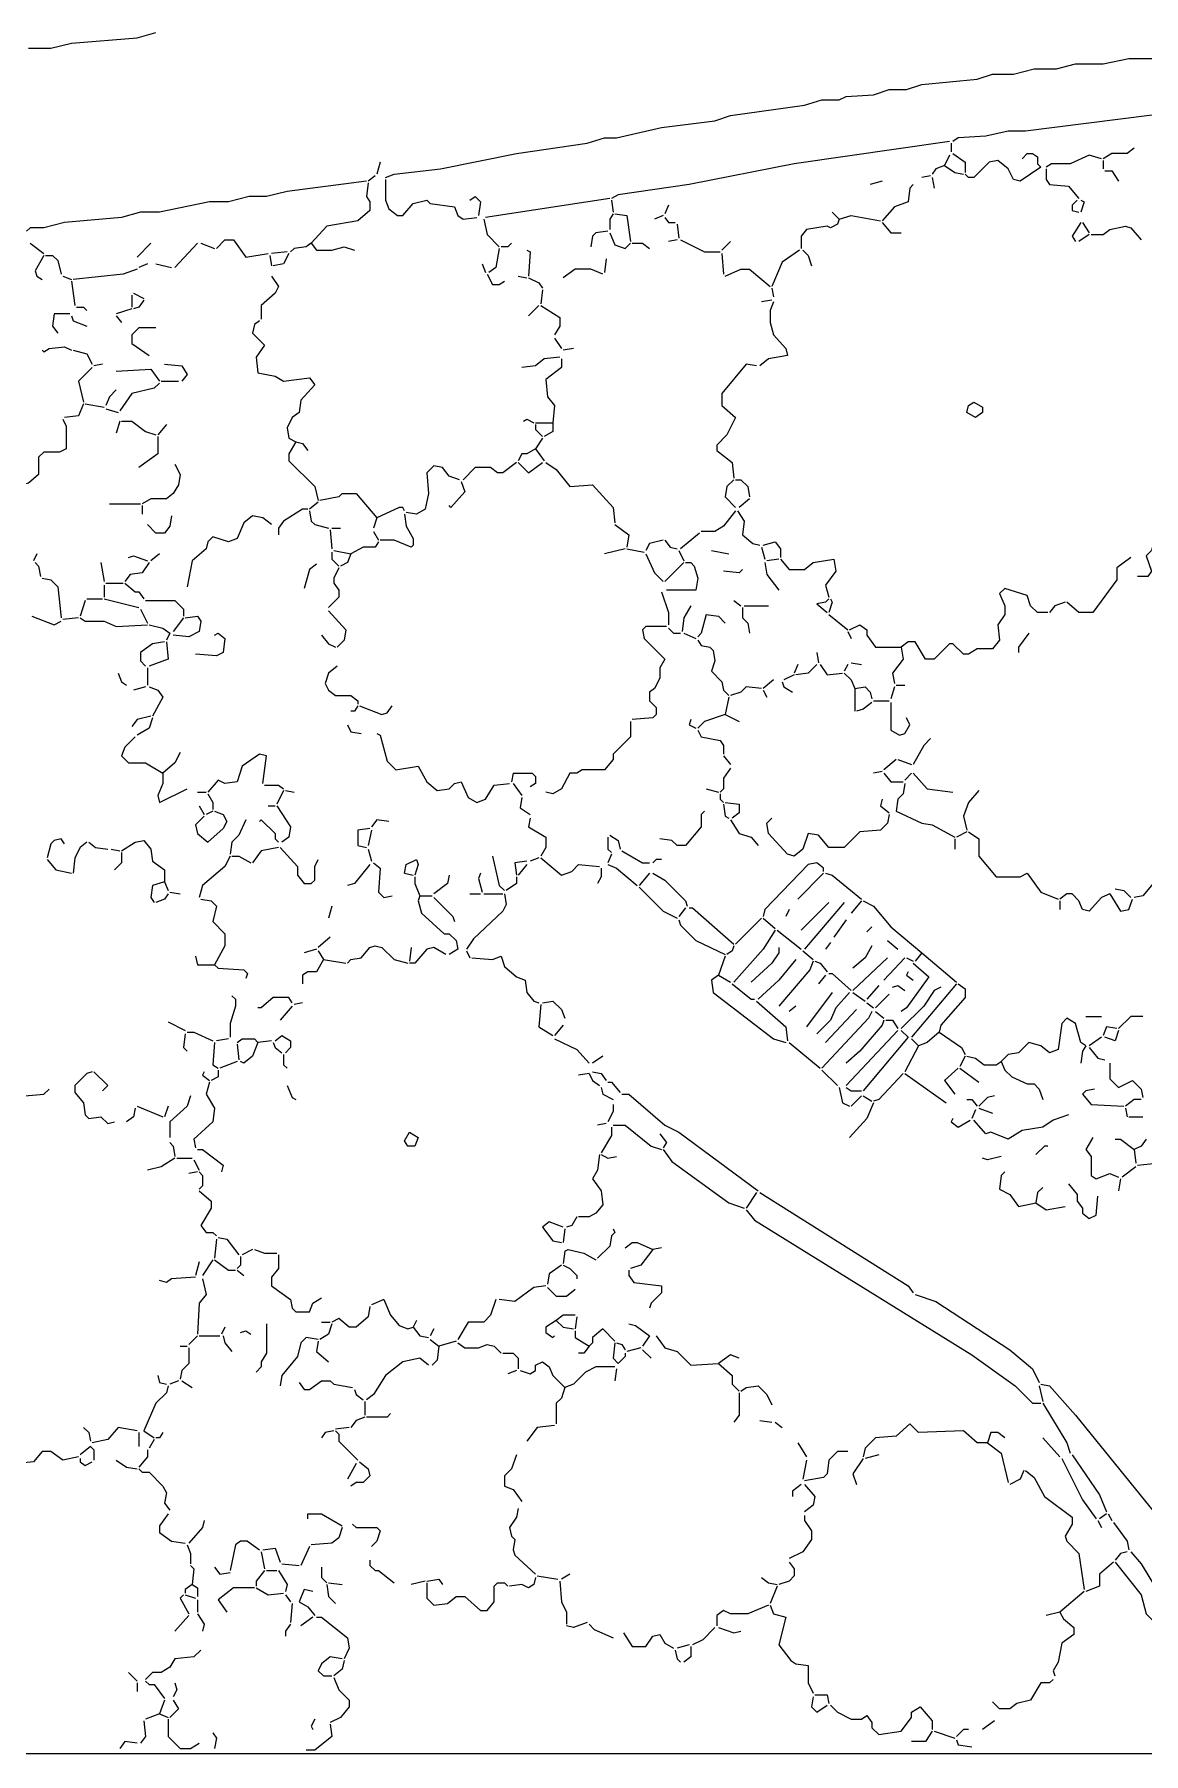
# Model space of a CAD drawing. Header units: millimetres. Extents: x 0 to 150953, y 0 to 85148.
# Drawn here: x 95980 to 115354, y 0 to 30010 of the extents above; entities that cross this region are included whole.
import ezdxf

# ---------------------------------------------------------------- set-up
doc = ezdxf.new("R2010")
doc.units = ezdxf.units.MM
doc.layers.add('ANNOTATION', color=3, linetype='Continuous')
doc.layers.add('LINEWORK', color=7, linetype='Continuous')

msp = doc.modelspace()

# ---------------------------------------------------------------- linework, layer by layer
at = {"layer": 'ANNOTATION'}
msp.add_lwpolyline([(0, 0), (150953, 0), (150953, 85148), (0, 85148)], close=True, dxfattribs=at)
at = {"layer": 'LINEWORK'}
for points in [[(95875, 29769), (96266, 29769), (96628, 29859), (97773, 29949), (98104, 30040)], [(102111, 27509), (102262, 27569), (103076, 27660), (104401, 27931), (105637, 28112), (105938, 28202), (106149, 28202), (106932, 28383), (107866, 28503), (108138, 28594), (109433, 28774), (109734, 28865), (110036, 28865), (110156, 28925), (110638, 28955), (110910, 29046), (111211, 29046), (111482, 29136), (112446, 29226), (112717, 29317), (113079, 29317), (113440, 29407), (113832, 29407), (114164, 29498), (114646, 29498), (115098, 29588), (115700, 29588)], [(124257, 28292), (123956, 28383), (121214, 28684), (120069, 28744), (118261, 28744), (115459, 28594), (113290, 28322), (112989, 28322), (112597, 28232), (112115, 28202), (112024, 28142)], [(111964, 28142), (109252, 27750), (107414, 27388), (106179, 27208), (106059, 27147)], [(111994, 28112), (111994, 27961)], [(112024, 27931), (112235, 27780), (112235, 27599)], [(113230, 27840), (113320, 27931), (113410, 27931), (113501, 27871), (113501, 27750), (113561, 27690)], [(115188, 28021), (115068, 27931), (114796, 27931), (114646, 27840)], [(102021, 27780), (101961, 27569)], [(111874, 27720), (111723, 27660), (111663, 27569)], [(111964, 27901), (111874, 27720)], [(111874, 27720), (112054, 27599), (112205, 27569)], [(113561, 27690), (113199, 27449), (113079, 27479), (112989, 27660), (112808, 27810), (112657, 27780), (112386, 27509), (112296, 27509), (112235, 27569)], [(114616, 27840), (114405, 27901), (114073, 27750), (113742, 27750), (113651, 27690)], [(113651, 27660), (113651, 27479), (113712, 27388), (114043, 27358), (114224, 27147)], [(114646, 27810), (114646, 27660)], [(114676, 27629), (114796, 27629), (114917, 27449)], [(101780, 27449), (100394, 27268), (100033, 27178), (99731, 27178), (99370, 27087), (99038, 27087), (98164, 26906), (97833, 26906), (97502, 26816), (96507, 26726), (96146, 26635), (95905, 26635), (95844, 26575)], [(101810, 27419), (101780, 27178), (101840, 27087), (101840, 26936), (101629, 26756), (101087, 26665), (100816, 26364)], [(101931, 27539), (101810, 27449)], [(102111, 27479), (102111, 27117), (102172, 26967), (102322, 26846), (102413, 26846), (102594, 27057), (102835, 27117), (102895, 27057), (103317, 26997), (103377, 26846), (103467, 26786), (103708, 26816)], [(110789, 27449), (110578, 27388)], [(111331, 27388), (111271, 27328), (111241, 27087), (111000, 26997), (110789, 26756)], [(111633, 27539), (111482, 27509)], [(111663, 27509), (111693, 27328)], [(103588, 27117), (103678, 27178), (103769, 27087), (103739, 26846)], [(106028, 27147), (103859, 26816)], [(106059, 27117), (106089, 26906)], [(107053, 27027), (106993, 26876)], [(114194, 27117), (114103, 27027), (114103, 26936), (114224, 26906)], [(114254, 27117), (114314, 27087), (114254, 26906)], [(103829, 26786), (103889, 26515), (104100, 26304)], [(106089, 26876), (106028, 26786), (106028, 26605)], [(106119, 26876), (106330, 26846), (106390, 26394)], [(106962, 26846), (106812, 26786)], [(106993, 26816), (107053, 26726), (107173, 26726)], [(110036, 26786), (110006, 26695), (109885, 26635), (109825, 26665), (109463, 26605), (109373, 26485), (109373, 26274)], [(109915, 26906), (110036, 26786)], [(110036, 26786), (110247, 26846), (110759, 26756)], [(110789, 26726), (110940, 26545), (111120, 26545)], [(114254, 26726), (114103, 26485), (114164, 26394)], [(114284, 26726), (114405, 26545)], [(99159, 26274), (99309, 26424), (99460, 26424), (99671, 26123), (100063, 26183)], [(105998, 26575), (105787, 26545), (105727, 26485), (105697, 26304)], [(106028, 26545), (106119, 26334), (106300, 26274), (106390, 26364)], [(107204, 26424), (107053, 26394)], [(107204, 26695), (107234, 26454)], [(107264, 26424), (107686, 26213), (107957, 26213)], [(114405, 26515), (114224, 26394)], [(114435, 26515), (114646, 26515), (114766, 26605), (115037, 26665), (115128, 26635), (115309, 26424)], [(95905, 26364), (96146, 26183)], [(96146, 26153), (95995, 25882), (96025, 25792), (96116, 25731)], [(96176, 26153), (96296, 26153), (96387, 26063), (96447, 25822)], [(98014, 26364), (97773, 26123)], [(98827, 26364), (98436, 25942)], [(98888, 26364), (99129, 26274)], [(100093, 26153), (100123, 25972)], [(100394, 26213), (100123, 26183)], [(100424, 26183), (100334, 26002), (100153, 25972)], [(100816, 26364), (100726, 26304), (100515, 26274), (100454, 26213)], [(100816, 26364), (100906, 26243), (101177, 26243), (101388, 26304), (101569, 26243)], [(104100, 26274), (104040, 25942), (103919, 25852)], [(104311, 26364), (104251, 26304), (104130, 26304)], [(104582, 26243), (104642, 26213), (104612, 25792)], [(106420, 26364), (106601, 26364), (106721, 26274)], [(108138, 26394), (107987, 26243)], [(107987, 26183), (108017, 25822)], [(109343, 26243), (109041, 26033), (108861, 25611)], [(109403, 26243), (109493, 26153), (109554, 25972)], [(97773, 25912), (97532, 25822), (96658, 25731)], [(97954, 26002), (97803, 25942)], [(98104, 26002), (98375, 25942)], [(103799, 26002), (103859, 25852)], [(103889, 25822), (103980, 25641), (104100, 25641), (104190, 25701)], [(105908, 25822), (105697, 25912), (105426, 25912), (105215, 25761)], [(105968, 26093), (105938, 25852)], [(108047, 25792), (108318, 25912), (108469, 25912), (108831, 25611)], [(96477, 25792), (96628, 25731)], [(96628, 25701), (96688, 25279)], [(100123, 25792), (100243, 25611), (100183, 25490), (99942, 25279), (99942, 25038)], [(104432, 25792), (104582, 25761)], [(104612, 25761), (104793, 25671), (104853, 25581)], [(104853, 25550), (104823, 25309)], [(108861, 25581), (108891, 25430)], [(96718, 25249), (96839, 25249), (96899, 25189)], [(97682, 25219), (97411, 25129)], [(97682, 25460), (97682, 25249)], [(97712, 25490), (97893, 25400)], [(97893, 25370), (97803, 25249), (97712, 25219)], [(104793, 25279), (104612, 25099)], [(104823, 25279), (105155, 25068), (105155, 24918), (105064, 24767)], [(108891, 25340), (108831, 25189), (108831, 24978), (108891, 24767), (109102, 24526), (109132, 24406), (108800, 24345), (108650, 24225)], [(108861, 25370), (108680, 25340)], [(96598, 25129), (96326, 25129), (96296, 24918), (96387, 24797)], [(96628, 25099), (96658, 25008), (96899, 24918)], [(97411, 25099), (97502, 24978)], [(99912, 25008), (99822, 24948), (99791, 24797), (100002, 24586)], [(98104, 24888), (97803, 24888), (97682, 24767), (97682, 24616), (97984, 24406)], [(105064, 24707), (105185, 24526)], [(96116, 24496), (96146, 24466), (96236, 24526), (96507, 24556), (96628, 24496)], [(96658, 24496), (96899, 24436), (96989, 24255)], [(100002, 24586), (99852, 24375), (99882, 24104), (100183, 24044), (100334, 23954), (100786, 24014), (100876, 23893), (100635, 23622), (100605, 23411), (100484, 23321), (100394, 23140), (100424, 22959), (100545, 22899)], [(105155, 24375), (104883, 24345), (104733, 24225), (104492, 24195)], [(105185, 24345), (105185, 24195), (104914, 23984), (104944, 23682), (105064, 23532), (105034, 23230)], [(105396, 24526), (105215, 24496)], [(96989, 24195), (96748, 23954), (96839, 23592)], [(97170, 24255), (97019, 24225)], [(97411, 24134), (98014, 24164), (98164, 23954)], [(98255, 24255), (98556, 24225), (98647, 24074), (98556, 23954)], [(108590, 24225), (108409, 24255), (107987, 23743), (107987, 23532), (108228, 23321)], [(97411, 23803), (97291, 23682), (97230, 23532)], [(98164, 23923), (98074, 23833), (97682, 23743), (97471, 23441)], [(98195, 23954), (98496, 23954)], [(96839, 23562), (96748, 23351), (96507, 23321)], [(96869, 23562), (97200, 23502)], [(97230, 23471), (97441, 23411)], [(96477, 23291), (96537, 23170), (96537, 22778), (96417, 22718), (96146, 22718), (96055, 22628), (96055, 22327), (95875, 22176), (95754, 22146), (95603, 21965)], [(97471, 23261), (97411, 23050)], [(97502, 23261), (97682, 23261), (97923, 23080), (98104, 23020)], [(98285, 23200), (98134, 23020)], [(104522, 23261), (104582, 23291), (104703, 23230)], [(104733, 23230), (105034, 23230)], [(104733, 23200), (104733, 23110), (104853, 22989)], [(105034, 23230), (105034, 23080), (104883, 22989)], [(108228, 23321), (108077, 23020), (107897, 22839), (107897, 22748), (108168, 22537), (108198, 22266)], [(98134, 22989), (98134, 22688), (97803, 22447)], [(100545, 22899), (100424, 22688), (100424, 22568), (100876, 22116)], [(100545, 22899), (100665, 22869), (100756, 22748)], [(104853, 22959), (104733, 22778)], [(98436, 22507), (98526, 22327), (98496, 22146), (98405, 21995), (98285, 21905), (98014, 21905), (97863, 21814)], [(104401, 22537), (104160, 22357), (104070, 22357), (103949, 22447), (103678, 22447), (103467, 22236)], [(104733, 22778), (104582, 22688), (104492, 22688), (104432, 22568)], [(104432, 22537), (104612, 22357), (104853, 22537)], [(104733, 22778), (104883, 22568)], [(104914, 22537), (105094, 22417), (105335, 22116), (105727, 22146), (106089, 21754), (106119, 21483)], [(103407, 22236), (103226, 22296), (103106, 22447), (102955, 22477), (102835, 22357), (102865, 21995), (102804, 21724), (102654, 21634), (102473, 21664)], [(108198, 22236), (108077, 22116), (108047, 21935), (108228, 21754)], [(108228, 22236), (108318, 22236), (108439, 22116), (108469, 21935)], [(100876, 22116), (100936, 21875)], [(101358, 21995), (101298, 21935), (100967, 21875)], [(101358, 21995), (101599, 21995), (101961, 21573)], [(103497, 22025), (103256, 21754), (103226, 21784)], [(103437, 22206), (103497, 22025)], [(97291, 21814), (97833, 21814)], [(97863, 21784), (97863, 21634)], [(100756, 21724), (100665, 21724), (100334, 21513), (100243, 21392), (100243, 21272)], [(100936, 21844), (100786, 21724)], [(100786, 21694), (100816, 21513), (100876, 21453), (101117, 21392)], [(102443, 21694), (102413, 21754), (102353, 21754), (101961, 21573)], [(102443, 21634), (102473, 21423), (102594, 21212), (102594, 21091), (102563, 21061), (102262, 21182), (102021, 21182)], [(108228, 21694), (108017, 21423), (107866, 21332), (107625, 21332)], [(108258, 21694), (108379, 21513), (108348, 21272), (108529, 21121), (108650, 21091)], [(108469, 21905), (108288, 21754)], [(98375, 21603), (98345, 21423), (98255, 21302), (98104, 21302), (97954, 21453)], [(100123, 21453), (99972, 21573), (99791, 21603), (99641, 21483), (99520, 21212), (99370, 21151), (99098, 21242), (99008, 21151), (98978, 21031), (98737, 20820), (98647, 20368)], [(101147, 21362), (101177, 21031)], [(101177, 21392), (101328, 21392)], [(101961, 21573), (101901, 21392)], [(101901, 21332), (101991, 21182)], [(106119, 21453), (106360, 21272), (106330, 21061)], [(101991, 21151), (101931, 21061), (101720, 21061), (101509, 20941)], [(106300, 21031), (105938, 20941)], [(106330, 21031), (106631, 20971)], [(106962, 21182), (106721, 21121), (106661, 21001)], [(106993, 21182), (107083, 21061), (107204, 21031)], [(107595, 21302), (107264, 21031)], [(108680, 21061), (108740, 20850)], [(108710, 21091), (108921, 21151), (109011, 21031), (109011, 20880)], [(115550, 21212), (115489, 21001), (115399, 20910), (115489, 20639), (115429, 20549), (115248, 20549)], [(96025, 20941), (95965, 20820)], [(95995, 20790), (96055, 20730), (96085, 20549)], [(97140, 20790), (97200, 20458)], [(97984, 20790), (97863, 20609), (97652, 20579), (97562, 20458)], [(97622, 20880), (97712, 20910), (97954, 20820)], [(98164, 20941), (98014, 20820)], [(100906, 20760), (100786, 20669), (100695, 20338)], [(101177, 20971), (101177, 20850), (101298, 20730)], [(101208, 21001), (101509, 20941)], [(101509, 20941), (101449, 20790), (101328, 20730)], [(106661, 20941), (106812, 20609), (106962, 20458)], [(107324, 20790), (106993, 20458)], [(107354, 20790), (107445, 20790), (107505, 20730), (107565, 20519), (107535, 20308), (107023, 20308)], [(107234, 21001), (107324, 20820)], [(107806, 21001), (108107, 20941)], [(108740, 20790), (108770, 20579), (108981, 20308)], [(108981, 20850), (108770, 20820)], [(109011, 20850), (109162, 20669), (109433, 20669), (109584, 20790), (109945, 20850), (109975, 20639), (109795, 20398), (109855, 20187)], [(115128, 20880), (114887, 20699), (114887, 20489), (114465, 19916), (114224, 19916), (114013, 20097)], [(96116, 20519), (96266, 20489), (96387, 20368), (96447, 19826)], [(97230, 20428), (97532, 20428)], [(97562, 20428), (97743, 20278), (97803, 20278), (97893, 20157)], [(101298, 20699), (101208, 20519), (101208, 20428), (101298, 20308), (101298, 20187), (101117, 20006)], [(108348, 20669), (108288, 20609), (108017, 20639)], [(96869, 20127), (96778, 19856)], [(96899, 20157), (97170, 20157)], [(97200, 20398), (97200, 20187)], [(97200, 20157), (97803, 20006)], [(97923, 20127), (98436, 20127), (98586, 19976), (98586, 19856)], [(106932, 20278), (107053, 19916), (107053, 19705)], [(108198, 20127), (108318, 20037)], [(109855, 20157), (109795, 20097), (109644, 20067)], [(109885, 20157), (109915, 20097), (109855, 19916)], [(113682, 19916), (113501, 19916), (113380, 20037), (113320, 20217), (112928, 20338), (112838, 20248), (112928, 20037), (112928, 19886), (112808, 19705), (112838, 19434), (112717, 19283), (112446, 19283), (112296, 19193), (112205, 19193), (112024, 19374), (111964, 19374), (111693, 19103), (111542, 19103), (111361, 19404), (111241, 19404), (111120, 19314)], [(95935, 19856), (96326, 19705), (96447, 19765)], [(96748, 19826), (96477, 19796)], [(96778, 19826), (96869, 19765), (97200, 19765), (97411, 19675), (97954, 19705)], [(97833, 19976), (97954, 19735)], [(98616, 19826), (98827, 19856), (98888, 19765), (98857, 19585), (98677, 19494), (98405, 19524)], [(98586, 19826), (98405, 19585)], [(101117, 19946), (101418, 19615), (101388, 19434), (101268, 19314)], [(107445, 20037), (107324, 19826), (107294, 19585)], [(107716, 19886), (107625, 19555), (107565, 19494)], [(107716, 19886), (107927, 19856), (108047, 19735)], [(108348, 20006), (108348, 19826), (108439, 19735), (108469, 19555)], [(108379, 20037), (108800, 20037)], [(109644, 20067), (109825, 19916)], [(109855, 19886), (110186, 19615)], [(113983, 20097), (113802, 20037), (113712, 19916)], [(97984, 19705), (98225, 19645), (98345, 19555)], [(98345, 19555), (98285, 19434)], [(99129, 19524), (99189, 19555), (99309, 19464), (99279, 19223), (99159, 19163), (98797, 19193)], [(100997, 19524), (101117, 19374), (101238, 19314)], [(107023, 19675), (106661, 19675), (106601, 19615), (106631, 19464), (106993, 19103), (106902, 18952), (106902, 18771), (106812, 18590), (106721, 18530), (106721, 18379), (106842, 18259), (106842, 18138), (106782, 18078), (106420, 18048)], [(107053, 19645), (107143, 19555), (107264, 19555)], [(107324, 19555), (107535, 19464)], [(110186, 19585), (110247, 19464)], [(110217, 19615), (110397, 19705), (110518, 19615), (110518, 19524), (110668, 19314), (111120, 19314)], [(113350, 19555), (113169, 19314), (113169, 19223)], [(98255, 19404), (98044, 19374), (97833, 19223), (97833, 19072), (97923, 18982)], [(98285, 19404), (98315, 19103), (97984, 18982)], [(107565, 19434), (107625, 19344), (107776, 19314), (107836, 19253), (107866, 19072), (107806, 18892), (107987, 18711), (108017, 18560), (108107, 18470)], [(109644, 19223), (109674, 19042)], [(111120, 19314), (111151, 19103), (110970, 18862), (111000, 18681)], [(97954, 18952), (97954, 18651)], [(101268, 18982), (101117, 18862), (101057, 18681), (101117, 18560), (101238, 18470), (101509, 18470), (101629, 18379), (101629, 18319)], [(109313, 19012), (109252, 18862)], [(109644, 19012), (109493, 18862), (109282, 18831)], [(109704, 19012), (109825, 18831), (110096, 18862)], [(110186, 19012), (110126, 18892)], [(110247, 19042), (110427, 19012)], [(97441, 18862), (97502, 18711), (97592, 18651)], [(97923, 18621), (97712, 18560)], [(97984, 18621), (98134, 18560), (98225, 18440), (98044, 18108)], [(108680, 18590), (108409, 18621), (108318, 18530), (108138, 18470)], [(108891, 18741), (108710, 18590)], [(109041, 18711), (109072, 18621), (109222, 18530)], [(109252, 18831), (109072, 18741)], [(110126, 18862), (110247, 18741), (110307, 18590)], [(110307, 18590), (110488, 18621), (110578, 18530), (110608, 18410)], [(111000, 18621), (110940, 18410)], [(111030, 18651), (111181, 18651)], [(108107, 18440), (108047, 18138)], [(108710, 18560), (108770, 18440)], [(110307, 18590), (110307, 18199)], [(110608, 18349), (110458, 18229), (110337, 18199)], [(110638, 18379), (110910, 18379)], [(110940, 18349), (110940, 17867), (111090, 17777), (111181, 17807), (111271, 17958), (111211, 18078)], [(98014, 18108), (97773, 18048), (97682, 17928)], [(98044, 18078), (97984, 17897), (97773, 17777)], [(101629, 18289), (101569, 18199), (101509, 18199)], [(101660, 18289), (102051, 18138), (102142, 18169), (102232, 18289)], [(106390, 18018), (106390, 17747), (106089, 17445), (106089, 17355), (105938, 17174), (105546, 17174), (105456, 17114), (105335, 17114), (105185, 16843), (105034, 16752), (104914, 16783)], [(107445, 18048), (107414, 17958), (107535, 17897)], [(108047, 18138), (107686, 18018), (107565, 17897)], [(108047, 18138), (108288, 18018)], [(97743, 17747), (97562, 17566), (97502, 17415), (97622, 17295), (97923, 17295), (98225, 17114)], [(101449, 17958), (101509, 17837), (101690, 17807)], [(101961, 17807), (102021, 17777), (102142, 17325), (102292, 17174), (102684, 17235), (102835, 16963), (103015, 16813), (103226, 16843), (103317, 16933), (103437, 16963), (103558, 16692), (103708, 16602), (103859, 16662), (104010, 16903), (104281, 16933)], [(107565, 17867), (107625, 17747), (107957, 17686), (108017, 17596), (108017, 17445)], [(111633, 17717), (111512, 17596), (111331, 17265)], [(98526, 17476), (98436, 17295), (98225, 17114)], [(99972, 16933), (100033, 17415), (99912, 17445), (99611, 17235), (99520, 16963), (99309, 16933), (99189, 16993), (99008, 16783)], [(108017, 17415), (108138, 17265)], [(98225, 17114), (98225, 16933), (98134, 16722), (98164, 16602), (98647, 16843)], [(104341, 17114), (104311, 16963)], [(104341, 17114), (104673, 17114), (104733, 17054), (104733, 16933), (104642, 16873)], [(108138, 17204), (108017, 17024), (108017, 16843), (107957, 16783)], [(110789, 17144), (110638, 17114)], [(111030, 17355), (110819, 17174)], [(110819, 17114), (110940, 16963), (111151, 16963)], [(111060, 17355), (111301, 17265)], [(111301, 17114), (111181, 16993)], [(111331, 17114), (111572, 16843), (112024, 16783)], [(100002, 16903), (100243, 16903), (100334, 16843)], [(100334, 16813), (100213, 16572)], [(100364, 16813), (100515, 16783)], [(104341, 16933), (104492, 16722)], [(107716, 16843), (107927, 16783)], [(111181, 16933), (111151, 16752), (111060, 16662), (111030, 16451)], [(112476, 16813), (112296, 16602), (112205, 16361), (112265, 16120)], [(98827, 16783), (98978, 16783)], [(98857, 16542), (98948, 16391)], [(99008, 16752), (99098, 16602), (99098, 16481)], [(100063, 16542), (100183, 16542)], [(100213, 16542), (100454, 16180), (100424, 15999), (100304, 15909)], [(104492, 16692), (104462, 16511)], [(104462, 16511), (104642, 16391)], [(107957, 16752), (107957, 16662), (108017, 16602)], [(108017, 16572), (108047, 16361), (108107, 16331)], [(108047, 16602), (108288, 16572), (108288, 16421), (108168, 16331)], [(110789, 16662), (110759, 16542), (110910, 16421)], [(98948, 16361), (98797, 16210), (98827, 16059), (99008, 15909)], [(99098, 16451), (98978, 16391)], [(99129, 16451), (99279, 16391), (99340, 16270), (99279, 16150), (99008, 15909)], [(99671, 16300), (99550, 16029), (99430, 15909), (99400, 15698)], [(99912, 16270), (99942, 16300), (100183, 16059), (100183, 15969), (100243, 15909)], [(102172, 16270), (101961, 16300), (101870, 16180)], [(104642, 16331), (104612, 16180), (104914, 15999), (104914, 15818), (104823, 15668)], [(107686, 16451), (107625, 16391), (107625, 16180), (107354, 15849), (107204, 15849), (107113, 15939), (106902, 15969)], [(108138, 16300), (108288, 16059), (108499, 15999), (108620, 15849)], [(110910, 16391), (110879, 16240), (110759, 16120), (110397, 16090), (110126, 15818), (109855, 15818), (109674, 16029), (109493, 16059), (109403, 15788), (109252, 15668), (109132, 15698), (108800, 16059), (108770, 16240), (108861, 16331)], [(111030, 16451), (111482, 16240), (111663, 16210), (112054, 15999)], [(96507, 15879), (96447, 15969), (96326, 15939), (96266, 15879), (96206, 15638)], [(96899, 15909), (96778, 15818), (96688, 15638), (96658, 15366)], [(96929, 15909), (97050, 15818), (97261, 15788)], [(97502, 15758), (97743, 15909), (97893, 15939), (98014, 15788), (98044, 15577), (98255, 15427), (98255, 15216)], [(101840, 16150), (101629, 16120), (101629, 15849), (101780, 15818)], [(101870, 16120), (101810, 15849)], [(105998, 15999), (105998, 15788), (106059, 15728)], [(106028, 16029), (106179, 15939), (106209, 15788)], [(112054, 15969), (112054, 15788)], [(112265, 16090), (112085, 15999)], [(112296, 16090), (112476, 15969), (112476, 15668), (112778, 15306), (113199, 15306), (113320, 15366)], [(96206, 15607), (96357, 15427), (96628, 15366)], [(97321, 15788), (97471, 15758)], [(97502, 15728), (97502, 15547), (97381, 15427)], [(99400, 15668), (99309, 15487), (98918, 15156), (98857, 14945)], [(99430, 15668), (99550, 15668), (99761, 15547)], [(100243, 15818), (99942, 15758), (99791, 15547)], [(100274, 15818), (100575, 15487), (100575, 15336), (100695, 15186), (100816, 15186), (100876, 15246), (100876, 15487), (100936, 15607)], [(101810, 15788), (101870, 15577)], [(102443, 15366), (102473, 15517), (102654, 15607), (102684, 15517), (102624, 15336)], [(103980, 15668), (104100, 15156), (104190, 15065)], [(104793, 15638), (104642, 15577)], [(104823, 15638), (105185, 15336), (105366, 15397), (105486, 15517), (105848, 15487)], [(106059, 15698), (105998, 15547)], [(106239, 15758), (106601, 15547), (106721, 15547)], [(106932, 15607), (106842, 15607), (106782, 15547)], [(101840, 15517), (101569, 15186), (101449, 15156)], [(101901, 15547), (102021, 15457), (101991, 15035), (102081, 14945), (102232, 14975)], [(102443, 15366), (102594, 15336)], [(102624, 15306), (102624, 15186), (102714, 14975)], [(103226, 15336), (103196, 15186)], [(103769, 15366), (103739, 15276), (103799, 15035)], [(104401, 15306), (104401, 15186), (104221, 15065)], [(104582, 15577), (104371, 15547), (104401, 15336)], [(104582, 15517), (104432, 15336)], [(105878, 15457), (105878, 15306), (105818, 15186)], [(105998, 15517), (106149, 15457), (106511, 15156)], [(106721, 15366), (106541, 15156)], [(106782, 15366), (106993, 15246), (107354, 14884), (107384, 14794)], [(109765, 15397), (109765, 15457), (109644, 15547), (109493, 15517), (108740, 14734), (108710, 14613)], [(109765, 15366), (109313, 14914)], [(109795, 15366), (109915, 15336), (110427, 14914)], [(113320, 15366), (113561, 15035), (113862, 14914)], [(98255, 15216), (98044, 15156), (98014, 14945), (98074, 14854)], [(98315, 15005), (98255, 14914), (98104, 14854)], [(98255, 15216), (98315, 15065)], [(98345, 15035), (98526, 15005)], [(103196, 15186), (102955, 15005)], [(104190, 15005), (104221, 14824), (104160, 14704), (103648, 14221), (103528, 14041)], [(103588, 15005), (103769, 15005)], [(103829, 15005), (104160, 15005)], [(106541, 15125), (106962, 14704), (107204, 14583)], [(114766, 15005), (114616, 14945), (114405, 14704), (114284, 14734), (114224, 14884), (114103, 15005), (114013, 15005), (113892, 14914)], [(114766, 15005), (114947, 14704), (115098, 14734), (115158, 14914)], [(114857, 15095), (115007, 15065), (115128, 14945)], [(115519, 15186), (115339, 14975), (115188, 14945)], [(98888, 14914), (99068, 14884), (99159, 14794), (99098, 14523), (99309, 14312), (99309, 14101), (99129, 13770)], [(101177, 14794), (101117, 14583)], [(102714, 14975), (102684, 14884), (102744, 14673), (103136, 14312), (103226, 14312), (103347, 14191), (103377, 14041)], [(102714, 14975), (102925, 14975)], [(102955, 14945), (103287, 14613), (103317, 14523)], [(107354, 14764), (107234, 14613)], [(107414, 14764), (107475, 14764), (108198, 14131)], [(109162, 14734), (109102, 14613)], [(109855, 14854), (109373, 14372)], [(110126, 14854), (109433, 14041)], [(110427, 14884), (110247, 14673)], [(110458, 14884), (110638, 14794), (110940, 14432), (111482, 13980)], [(113892, 14884), (113892, 14734)], [(107234, 14553), (107264, 14463), (107535, 14191), (108047, 13950)], [(108680, 14583), (108228, 14131)], [(108710, 14583), (108921, 14402)], [(110156, 14553), (109945, 14252)], [(110608, 14432), (110518, 14342)], [(101147, 14252), (100936, 14071)], [(108921, 14372), (108710, 14041), (108198, 13468)], [(108951, 14372), (109373, 14041)], [(109885, 14161), (109795, 14041)], [(110879, 14191), (111060, 14041)], [(98797, 13920), (98827, 13770), (99129, 13770)], [(101027, 13860), (100906, 13649), (100756, 13649), (100665, 13589), (100665, 13438)], [(100906, 14041), (100695, 13980)], [(100936, 14011), (101027, 13860)], [(101027, 13860), (101418, 13800)], [(101449, 13800), (101509, 13860), (101690, 13890), (101840, 14071), (101931, 14101), (102051, 14071), (102262, 13860), (102503, 13800)], [(102563, 14071), (102533, 13830)], [(103166, 13950), (102955, 14071), (102835, 14041), (102624, 13800), (102533, 13800)], [(103377, 14041), (103226, 13950)], [(103528, 14011), (103588, 13890)], [(103618, 13890), (103980, 13860), (104130, 13920), (104190, 13739), (104401, 13559), (104552, 13498), (104582, 13287), (104703, 13137), (104793, 13107)], [(108047, 13920), (107927, 13589)], [(108198, 14101), (108168, 14011), (108077, 13950)], [(108981, 14071), (108981, 13980), (108861, 13800), (108499, 13468)], [(109282, 13860), (108981, 13498), (108620, 13167)], [(109584, 13830), (109524, 13679), (108981, 13046)], [(109403, 14011), (109584, 13860)], [(109614, 13830), (109704, 13800), (109825, 13649)], [(110608, 14101), (110488, 13890), (110277, 13709)], [(110879, 13890), (110277, 13318)], [(111181, 13890), (110819, 13498)], [(111211, 13890), (111331, 13830)], [(111482, 13980), (111361, 13830)], [(111482, 13980), (112085, 13468)], [(99129, 13770), (99189, 13709), (99641, 13679), (99701, 13619), (99671, 13528)], [(107927, 13589), (107806, 13498), (107836, 13287), (108891, 12474), (109102, 12414)], [(107927, 13589), (108138, 13468)], [(109795, 13589), (109674, 13438)], [(109855, 13619), (109915, 13619), (110247, 13318)], [(111331, 13800), (111603, 13559), (111211, 13016), (111120, 12956)], [(111241, 13649), (111211, 13589), (111331, 13498)], [(99430, 13227), (99490, 13167), (99490, 13046), (99400, 12745), (99400, 12504)], [(108168, 13438), (108499, 13167), (108559, 13167)], [(109915, 13287), (109463, 12685)], [(110217, 13287), (109975, 13016), (109885, 12805), (109644, 12564)], [(110277, 13287), (110488, 13137)], [(110729, 13408), (110518, 13167)], [(110910, 13257), (110668, 13016)], [(110970, 13378), (111060, 13408), (111181, 13318)], [(111813, 13378), (111693, 13318), (111512, 13046), (111120, 12655)], [(112085, 13438), (111301, 12504)], [(112115, 13438), (112235, 13348), (112235, 13197), (111813, 12715), (111783, 12594)], [(100484, 13107), (100424, 13197), (100153, 13197), (99942, 13016), (99882, 13016)], [(100484, 13046), (100274, 12805)], [(100665, 13107), (100515, 13077)], [(104823, 13077), (104793, 12685), (105034, 12534)], [(104853, 13107), (105034, 13137), (105185, 12986), (105245, 12835)], [(108590, 13137), (109102, 12685), (109132, 12444)], [(109282, 13046), (109162, 12956)], [(110608, 12956), (110548, 12835), (109734, 11962)], [(110337, 12986), (109795, 12414)], [(110518, 13107), (110638, 13016)], [(110668, 12956), (110819, 12835)], [(98315, 12775), (98616, 12625)], [(105215, 12715), (105064, 12534)], [(110819, 12805), (110789, 12715), (110397, 12263), (110156, 12052)], [(111060, 12625), (110156, 11660)], [(110849, 12805), (110970, 12805), (111060, 12655)], [(111120, 12625), (111241, 12504)], [(114344, 12353), (114254, 12414), (114164, 12745), (114013, 12835), (113923, 12745), (113862, 12293), (113712, 12233)], [(114344, 12866), (114616, 12866)], [(114887, 12655), (114706, 12685), (114646, 12534)], [(114917, 12625), (114857, 12444), (114676, 12504)], [(115339, 12866), (115128, 12866), (114917, 12655)], [(98616, 12564), (98586, 12323), (98647, 12263)], [(98647, 12594), (98767, 12594), (99098, 12444)], [(99129, 12414), (99098, 12022), (99189, 11962)], [(99370, 12474), (99159, 12444)], [(99520, 12414), (99611, 12474), (99822, 12474), (99882, 12414)], [(99520, 12384), (99550, 12112)], [(99882, 12414), (99791, 12173), (99641, 12052), (99581, 12082)], [(100123, 12444), (99882, 12414)], [(100153, 12414), (100183, 12323), (100304, 12233)], [(100183, 12444), (100304, 12534), (100454, 12444), (100454, 12323), (100364, 12233)], [(105064, 12474), (105456, 12293), (105667, 12052)], [(109162, 12414), (109704, 11962)], [(111241, 12504), (110458, 11570)], [(111422, 12353), (111181, 11901)], [(111301, 12474), (111422, 12353)], [(111783, 12594), (111572, 12414), (111422, 12353)], [(111783, 12594), (112175, 12323), (112235, 12203)], [(113712, 12233), (113561, 12353), (113350, 12414), (113169, 12233), (112989, 12203), (112868, 12082)], [(114344, 12353), (114284, 12263), (114254, 12052)], [(114616, 12504), (114405, 12353)], [(114405, 12323), (114555, 12142), (114676, 12112)], [(99520, 12082), (99219, 11962)], [(100334, 12203), (100334, 12022), (100394, 11962)], [(105908, 12173), (105727, 12052)], [(112235, 12173), (112145, 11992)], [(112265, 12173), (112416, 12142), (112567, 12022), (112778, 12022), (112868, 12082)], [(112868, 12082), (112928, 11932), (113049, 11811), (113320, 11691), (113440, 11691), (113531, 11600), (113591, 11419)], [(114766, 12052), (114766, 11781), (114917, 11630), (115158, 11751), (115309, 11600), (115339, 11450)], [(95332, 11932), (95423, 11781), (95814, 11480), (96146, 11510), (96236, 11600)], [(96989, 11901), (96899, 11871), (96688, 11660), (96688, 11540), (96839, 11359), (96869, 11148), (96929, 11088)], [(97019, 11901), (97261, 11660), (97170, 11570)], [(99038, 11721), (98978, 11510), (99129, 11269), (99098, 11028), (98767, 10726), (98797, 10576)], [(98948, 11901), (98918, 11841), (99038, 11751)], [(99189, 11932), (99189, 11811), (99068, 11751)], [(105667, 11871), (105486, 11841)], [(105667, 11871), (105727, 11751), (105848, 11660)], [(105727, 11901), (105878, 11871), (105968, 11751)], [(105998, 11721), (106059, 11721), (106209, 11540)], [(109734, 11932), (110006, 11660)], [(111151, 11871), (110729, 11419), (110638, 11389)], [(111181, 11871), (111904, 11359)], [(112115, 11962), (111874, 11751)], [(111874, 11751), (112054, 11510)], [(112145, 11962), (112476, 11721)], [(98707, 11480), (98647, 11299), (98345, 11028)], [(100394, 11660), (100484, 11450), (100545, 11419)], [(105878, 11630), (105908, 11510), (106089, 11419)], [(106239, 11510), (106360, 11510), (106993, 10967), (107234, 10847), (108620, 9822)], [(110036, 11630), (110096, 11359), (110217, 11299)], [(110156, 11630), (110247, 11570), (110427, 11570)], [(110427, 11480), (110247, 11299)], [(110458, 11480), (110608, 11389)], [(112265, 11419), (112356, 11419), (112446, 11299)], [(112747, 11480), (112627, 11450), (112476, 11299)], [(114495, 11600), (114344, 11570), (114284, 11510), (114435, 11329), (115007, 11299)], [(115309, 11419), (115188, 11419), (115037, 11299)], [(96929, 11088), (97140, 11118), (97261, 10998), (97381, 11028)], [(97743, 11269), (97712, 11118), (97592, 11028)], [(97773, 11299), (98225, 11118)], [(98315, 11299), (98255, 11118)], [(106089, 11329), (106089, 11208), (105998, 11028)], [(110638, 11359), (110518, 11088), (110217, 10757)], [(112416, 11239), (112356, 11088)], [(114043, 11148), (113772, 11058), (113591, 10937), (113230, 10877), (112989, 10726), (112687, 10847), (112597, 10817), (112386, 11058)], [(112476, 11269), (112717, 11178)], [(115037, 11269), (115068, 11118)], [(115098, 11118), (115339, 11118)], [(98345, 11028), (98345, 10757)], [(105968, 10998), (105818, 10967)], [(106059, 10937), (106059, 10787), (105878, 10485)], [(106089, 10967), (106300, 10967), (106752, 10606), (106932, 10546)], [(106902, 10817), (107023, 10666), (106962, 10576)], [(112024, 11088), (111994, 11028), (112115, 10937), (112326, 11058)], [(98345, 10666), (98405, 10606), (98436, 10425)], [(98827, 10546), (98918, 10546), (99279, 10274), (99249, 10154)], [(106962, 10546), (107113, 10335), (108107, 9612), (108379, 9521)], [(113682, 10606), (113621, 10606), (113471, 10455)], [(114465, 10757), (114344, 10546), (114435, 10425), (114435, 10094), (114525, 10033), (114766, 10124), (114917, 10064)], [(114857, 10726), (114947, 10726), (115188, 10546)], [(115399, 10726), (115309, 10606), (115188, 10546)], [(115188, 10546), (115218, 10305)], [(98436, 10395), (98195, 10244), (97954, 10184)], [(98466, 10395), (98737, 10395)], [(98767, 10365), (98857, 10184)], [(105848, 10455), (105818, 10184), (105727, 10033)], [(105878, 10455), (105998, 10395), (106149, 10425)], [(112868, 10425), (112627, 10365), (112537, 10395)], [(115218, 10244), (114977, 10064)], [(115248, 10274), (115580, 10305), (115640, 10244)], [(98827, 10154), (98677, 10124)], [(98857, 10154), (98918, 10094), (98918, 9913), (98857, 9853)], [(105727, 10033), (105878, 9822), (105908, 9581), (105787, 9431), (105667, 9371), (105486, 9371)], [(112928, 10154), (112868, 10094), (112838, 9853), (113019, 9762), (113169, 9551), (113471, 9612)], [(114043, 9943), (114194, 9762), (114194, 9642), (114284, 9521), (114284, 9431), (114405, 9340), (114525, 9401), (114555, 9732)], [(114947, 10033), (114917, 9822)], [(98857, 9822), (99068, 9642), (99068, 9521), (98888, 9220), (98978, 9099), (99098, 9099), (99159, 9039)], [(108590, 9792), (108409, 9521)], [(108650, 9792), (111241, 8165), (111331, 8045)], [(113591, 9883), (113501, 9792), (113471, 9612)], [(113471, 9612), (113651, 9491), (113983, 9551)], [(105456, 9371), (105366, 9220), (105275, 9190)], [(108409, 9491), (108559, 9310), (112356, 6960), (113109, 6418), (113410, 6116), (113561, 6116)], [(99189, 9009), (99340, 8979), (99550, 8708)], [(105215, 9190), (104974, 9280), (104853, 9190), (105034, 8949), (105185, 8919)], [(105245, 9160), (105215, 8919)], [(106089, 9160), (106119, 9099), (106059, 9039), (106028, 8858), (105818, 8647)], [(99159, 8979), (99129, 8647)], [(99791, 8798), (99611, 8708)], [(99822, 8798), (100002, 8738), (100213, 8738)], [(100243, 8708), (100243, 8467), (100123, 8316), (100123, 8165), (100454, 7924), (100484, 7774), (100545, 7713), (100786, 7713), (100846, 7864), (100997, 7954)], [(105245, 8768), (105215, 8557)], [(105245, 8768), (105305, 8798), (105576, 8738), (105787, 8617)], [(106300, 8828), (106420, 8919), (106511, 8919), (106782, 8798)], [(106782, 8798), (106571, 8527), (106390, 8467)], [(106932, 8828), (106782, 8798)], [(98857, 8587), (98797, 8346)], [(99098, 8617), (98918, 8346)], [(99129, 8617), (99370, 8436), (99490, 8436)], [(99581, 8678), (99581, 8527), (99520, 8467)], [(99520, 8436), (99641, 8346)], [(105185, 8527), (104974, 8376), (104944, 8195)], [(105215, 8527), (105335, 8467), (105456, 8346), (105456, 8286)], [(106360, 8436), (106360, 8346), (106450, 8226), (106932, 8165), (106932, 8045), (106752, 7864), (106721, 7774)], [(98797, 8316), (98375, 8286), (98285, 8226), (98164, 8256)], [(98918, 8286), (98978, 8015), (98857, 7864), (98827, 7322)], [(104914, 8165), (104703, 8135), (104371, 7894), (104100, 7924)], [(104944, 8135), (105094, 7985), (105275, 7985), (105426, 8105)], [(101840, 7804), (101810, 7623), (101599, 7442), (101479, 7442), (101298, 7593), (101177, 7533)], [(102081, 7924), (101870, 7834)], [(102081, 7924), (102202, 7653), (102353, 7472), (102503, 7412), (102594, 7442)], [(104040, 7924), (103949, 7653), (103829, 7533), (103558, 7533), (103377, 7231)], [(111361, 8015), (111723, 7894), (113019, 7050), (113410, 6719), (113531, 6478)], [(100033, 7502), (100033, 6990), (99942, 6840), (99942, 6749), (99852, 6659)], [(101177, 7502), (101117, 7322), (100967, 7231)], [(100997, 7533), (101147, 7533)], [(102654, 7563), (102594, 7442)], [(105094, 7563), (104914, 7442), (104914, 7352), (105034, 7261), (105064, 7292)], [(105426, 7653), (105215, 7653), (105094, 7563)], [(105094, 7563), (105215, 7442), (105396, 7412)], [(105456, 7623), (105426, 7412)], [(106360, 7502), (106480, 7472), (106721, 7292)], [(98827, 7292), (98677, 7141)], [(98857, 7292), (99219, 7292)], [(99309, 7442), (99249, 7322)], [(99279, 7292), (99309, 7171), (99430, 7020)], [(99581, 7352), (99671, 7382), (99761, 7322)], [(100936, 7231), (100726, 7261), (100635, 7171), (100575, 6930), (100304, 6599), (100274, 6418)], [(102594, 7442), (102714, 7292), (102865, 7261)], [(102955, 7412), (102895, 7292)], [(102895, 7231), (103046, 7111)], [(105426, 7382), (105426, 7261), (105667, 7111)], [(106119, 7201), (105908, 7412), (105727, 7261), (105727, 7171), (105667, 7111)], [(106721, 7292), (106601, 7111)], [(106842, 7292), (106993, 7081), (107204, 7020), (107445, 6779), (107927, 6809)], [(98526, 7111), (98647, 7111)], [(98677, 7081), (98677, 6809), (98556, 6689), (98526, 6538)], [(100936, 7201), (100906, 7020), (101117, 6840)], [(103046, 7111), (103015, 6870), (102925, 6779)], [(103347, 7201), (103046, 7111)], [(103377, 7171), (103497, 7081), (103739, 7081), (103889, 7141), (104010, 7111), (104130, 6990)], [(104160, 6990), (104341, 6990), (104432, 6900), (104432, 6719)], [(105667, 7111), (105576, 6990), (105486, 6990)], [(106119, 7171), (106089, 6900), (106179, 6809)], [(106149, 7171), (106239, 7141), (106300, 7050)], [(106300, 6990), (106300, 6930), (106179, 6809)], [(106571, 7081), (106330, 7020)], [(106601, 7050), (106752, 6900)], [(108288, 6900), (108138, 6960), (107927, 6809)], [(102865, 6779), (102714, 6900), (102413, 6840), (102111, 6599), (101901, 6267), (101780, 6177)], [(104401, 6689), (104251, 6629)], [(104462, 6689), (104642, 6629), (104733, 6689), (104733, 6779), (104853, 6840), (104974, 6749), (105034, 6599), (105245, 6388)], [(106119, 6749), (105787, 6749), (105607, 6659), (105396, 6448), (105245, 6388)], [(106149, 6719), (106119, 6508)], [(107927, 6809), (108168, 6599), (108168, 6448), (108288, 6327)], [(98315, 6418), (98285, 6297), (98104, 6116), (97893, 5634)], [(98134, 6599), (98164, 6478), (98285, 6448)], [(98496, 6508), (98345, 6448)], [(98556, 6508), (98737, 6388)], [(100605, 6478), (100695, 6357), (100786, 6357), (100997, 6508), (101147, 6508), (101208, 6448), (101539, 6388)], [(101569, 6357), (101599, 6267), (101720, 6177)], [(105245, 6388), (105185, 6207), (105094, 6116), (105094, 5755)], [(108318, 6327), (108409, 6388), (108620, 6418), (108770, 6267), (108861, 6086)], [(113531, 6418), (113591, 6147)], [(113561, 6448), (113712, 6418), (114164, 5906), (116664, 2832), (117659, 1537), (118924, 60), (119045, 30)], [(101750, 6147), (101750, 5906)], [(108288, 6297), (108288, 5906), (108198, 5785)], [(113591, 6116), (114013, 5423), (114073, 5243)], [(101750, 5875), (101599, 5815), (101509, 5695)], [(102202, 5936), (102142, 5875), (101780, 5875)], [(105064, 5725), (104763, 5695), (104582, 5454)], [(108650, 5815), (108861, 5785)], [(108921, 5785), (109041, 5695)], [(112627, 5423), (112446, 5423), (112205, 5634), (111422, 5604), (111271, 5755), (111030, 5544), (110668, 5514), (110488, 5333), (110458, 5182)], [(96839, 5695), (96929, 5604), (96959, 5454)], [(97773, 5634), (97441, 5695), (97261, 5484), (96989, 5423)], [(97803, 5604), (97803, 5363)], [(97893, 5634), (98074, 5514)], [(98074, 5484), (97984, 5333)], [(98225, 5604), (98164, 5514), (98104, 5514)], [(101208, 5634), (101057, 5604), (100997, 5514)], [(101479, 5695), (101238, 5664)], [(101238, 5634), (101298, 5574), (101298, 5454), (101629, 5122)], [(109313, 5423), (109463, 5182)], [(112928, 5514), (112808, 5604), (112687, 5604), (112627, 5423)], [(112627, 5423), (112868, 5243), (112989, 4730)], [(113591, 5514), (113892, 5182)], [(96748, 5182), (96477, 5122), (96266, 5273), (96116, 5273), (95965, 5092), (95694, 5062), (95543, 4911), (95423, 4911), (95332, 5002), (95332, 5092)], [(96959, 5363), (96778, 5213)], [(96778, 5152), (96778, 5092), (96869, 5032), (96989, 5092)], [(96959, 5363), (97019, 5303), (97019, 5122)], [(97411, 5122), (97592, 5002), (97773, 4971)], [(97954, 5303), (97954, 5182), (97803, 5002)], [(104401, 5213), (104311, 4971), (104190, 4851), (104190, 4670), (104341, 4610), (104492, 4399)], [(109463, 5122), (109403, 4791)], [(110186, 5273), (110006, 5273), (109855, 5122), (109825, 4881), (109765, 4821), (109433, 4761)], [(110458, 5152), (110277, 4881), (110337, 4700)], [(110729, 5213), (110488, 5152)], [(113923, 5152), (114284, 4429), (114525, 4098)], [(114103, 5213), (114585, 4520), (114706, 4218)], [(97803, 4971), (97863, 4911), (97984, 4911), (98225, 4670), (98285, 4550), (98255, 4369), (98345, 4248)], [(101599, 5062), (101449, 4791)], [(101660, 5092), (101810, 4971), (101840, 4851), (101720, 4730), (101599, 4730), (101509, 4670)], [(113260, 4941), (113199, 4791), (113019, 4700)], [(113290, 4941), (113440, 4821), (113621, 4489), (114103, 4128), (114103, 4007), (113983, 3796), (114013, 3706), (114224, 3495), (114314, 2862)], [(109373, 4700), (109222, 4580), (109222, 4489)], [(109433, 4700), (109614, 4489), (109584, 4339), (109433, 4218)], [(104432, 4278), (104401, 4128), (104281, 3947), (104311, 3796), (104371, 3736), (104341, 3555), (104371, 3465), (104733, 3134)], [(98315, 4188), (98164, 3977), (98164, 3857), (98375, 3706), (98616, 3676)], [(98948, 4068), (98918, 3947), (98677, 3676)], [(100756, 4098), (100756, 4188), (100997, 4188), (101358, 3977)], [(101358, 3947), (101298, 3766), (101177, 3676), (100816, 3646)], [(101539, 4007), (101599, 3947), (101961, 3947), (102021, 3887), (101961, 3706), (101870, 3616)], [(109433, 4158), (109433, 4068), (109554, 3887), (109554, 3736), (109403, 3525), (109162, 3405)], [(114555, 4068), (114616, 3947)], [(114706, 4188), (114585, 4098)], [(114736, 4188), (114796, 4068)], [(114826, 4037), (115068, 3706), (115098, 3555)], [(98647, 3646), (98707, 3495), (98707, 3314)], [(99701, 3706), (99581, 3706), (99490, 3646), (99400, 3194)], [(99701, 3706), (99912, 3555)], [(100786, 3616), (100635, 3284)], [(99942, 3525), (100002, 3224)], [(99972, 3555), (100183, 3586), (100274, 3344)], [(100304, 3314), (100605, 3284)], [(101840, 3375), (101840, 3284), (101931, 3194), (101991, 3194), (102262, 2983)], [(109162, 3344), (109252, 3224), (109252, 3103), (109162, 3013), (108981, 2953)], [(114826, 3344), (114585, 3134), (114585, 2923), (114344, 2832)], [(115068, 3525), (114947, 3495), (114857, 3375)], [(114857, 3344), (115309, 2772), (115399, 2441), (115640, 2200)], [(115128, 3525), (115309, 3314), (115730, 2621), (115821, 2290)], [(98707, 3284), (98767, 3224), (98737, 2953)], [(99129, 3254), (99219, 3134), (99400, 3164)], [(100002, 3194), (99852, 3013), (99852, 2923)], [(100033, 3194), (100213, 3194)], [(100243, 3194), (100394, 2953), (100364, 2832)], [(100997, 3254), (100997, 3073), (101087, 2983)], [(102804, 3013), (102563, 2953)], [(102835, 3013), (103046, 3043), (103106, 2953)], [(104733, 3073), (104703, 2953), (104612, 2893), (104492, 2953), (104281, 2923)], [(104763, 3103), (105125, 3043)], [(105155, 3013), (105185, 2651), (105275, 2471), (105275, 2260)], [(105335, 3134), (105185, 3043)], [(108680, 3073), (108800, 2983), (108951, 2953)], [(98586, 2772), (98526, 2712), (98677, 2441)], [(98737, 2953), (98616, 2862), (98616, 2802)], [(98616, 2772), (98797, 2712)], [(98737, 2953), (98827, 2893), (98827, 2742)], [(99822, 2893), (99460, 2893), (99189, 2682)], [(99852, 2893), (100063, 2772), (100334, 2802)], [(100364, 2772), (100454, 2651)], [(100846, 2832), (100695, 2862), (100605, 2651)], [(101087, 2953), (101117, 2742), (101238, 2621)], [(101117, 2983), (101358, 2953)], [(102835, 2983), (102835, 2712), (102955, 2591), (103196, 2621), (103347, 2742), (103497, 2742), (103769, 2501), (103889, 2501), (104010, 2651), (104010, 2923), (104070, 2983), (104190, 2983), (104251, 2923)], [(108951, 2923), (108831, 2621)], [(114314, 2832), (113892, 2471)], [(98677, 2410), (98436, 2139)], [(98827, 2682), (98827, 2471)], [(98827, 2441), (98948, 2260), (98918, 2139)], [(99189, 2682), (99340, 2471)], [(100484, 2621), (100454, 2290)], [(100605, 2651), (100756, 2561), (100876, 2410)], [(108800, 2591), (108439, 2441), (108138, 2441), (108017, 2501), (107897, 2410), (107897, 2230)], [(108831, 2591), (108891, 2441), (109102, 2380)], [(113892, 2471), (113651, 2410)], [(113892, 2471), (113953, 2350), (114133, 2200), (114133, 2079), (113923, 1928), (113862, 1597), (113772, 1446), (113802, 1356)], [(100454, 2260), (100364, 2139), (100364, 2049)], [(100846, 2380), (100635, 2230)], [(100906, 2380), (100997, 2380), (101449, 2019), (101479, 1838), (101388, 1657)], [(105637, 2290), (105396, 2200), (105275, 2230)], [(105667, 2260), (105757, 2169), (106089, 2019)], [(106269, 2109), (106420, 1868), (106661, 1868), (106782, 2049), (106902, 2079), (106993, 1928), (107143, 1838)], [(107866, 2200), (107655, 1989), (107475, 1898)], [(107927, 2200), (108198, 2109), (108318, 2139)], [(109102, 2380), (108981, 1898), (109192, 1627), (109282, 1567), (109493, 1537), (109493, 1235), (109584, 1055)], [(98888, 1808), (98767, 1687), (98436, 1657), (98345, 1507), (98195, 1416), (98044, 1416), (97923, 1296)], [(107173, 1808), (107204, 1657), (107264, 1597)], [(107414, 1898), (107204, 1838)], [(107445, 1868), (107445, 1687), (107324, 1597)], [(101358, 1657), (101147, 1687), (100997, 1567), (100936, 1446), (101027, 1356), (101177, 1356)], [(101388, 1627), (101358, 1476), (101208, 1356)], [(97622, 1416), (97773, 1265)], [(97773, 1235), (97773, 1085)], [(97923, 1265), (97984, 1205), (98074, 1205), (98255, 964)], [(98436, 1235), (98466, 1115), (98405, 994)], [(101208, 1326), (101298, 1115), (101479, 934), (101479, 814), (101328, 633), (101147, 542)], [(113772, 1296), (113712, 1235), (113561, 1235), (113380, 934), (113139, 874), (113019, 783), (112838, 783), (112717, 904)], [(98255, 934), (98164, 693)], [(98405, 934), (98496, 783), (98345, 633)], [(109584, 994), (109554, 814), (109644, 723), (109825, 844)], [(109614, 1024), (109825, 1024), (109855, 874)], [(98164, 693), (97923, 603)], [(98164, 693), (98315, 633)], [(98315, 603), (98315, 301), (98526, 90), (98707, 90), (98857, 181)], [(100876, 603), (100816, 482), (100846, 422)], [(109885, 844), (110006, 723), (110247, 603), (110427, 603), (110518, 663), (110608, 542), (110608, 452), (110729, 331), (111120, 392), (111301, 633), (111301, 723), (111452, 814)], [(111452, 814), (111663, 572), (111663, 422)], [(97893, 572), (97923, 301), (97833, 181)], [(99098, 362), (99159, 271), (99129, 90)], [(101147, 512), (101177, 301), (100876, 60), (100726, 60)], [(111663, 392), (111542, 211), (111301, 211)], [(111693, 392), (112054, 271)], [(112296, 422), (112205, 422), (112085, 301)], [(112747, 572), (112537, 422)], [(97773, 181), (97562, 211), (97471, 90)], [(112085, 241), (112115, 151), (112356, 121)]]:
    msp.add_lwpolyline(points, dxfattribs=at)
for points in [[(112386, 23592), (112537, 23502), (112537, 23411), (112416, 23321), (112265, 23411), (112296, 23532)], [(102533, 10847), (102684, 10757), (102624, 10606), (102503, 10606), (102443, 10696)]]:
    msp.add_lwpolyline(points, close=True, dxfattribs=at)

doc.saveas('drawing.dxf')
